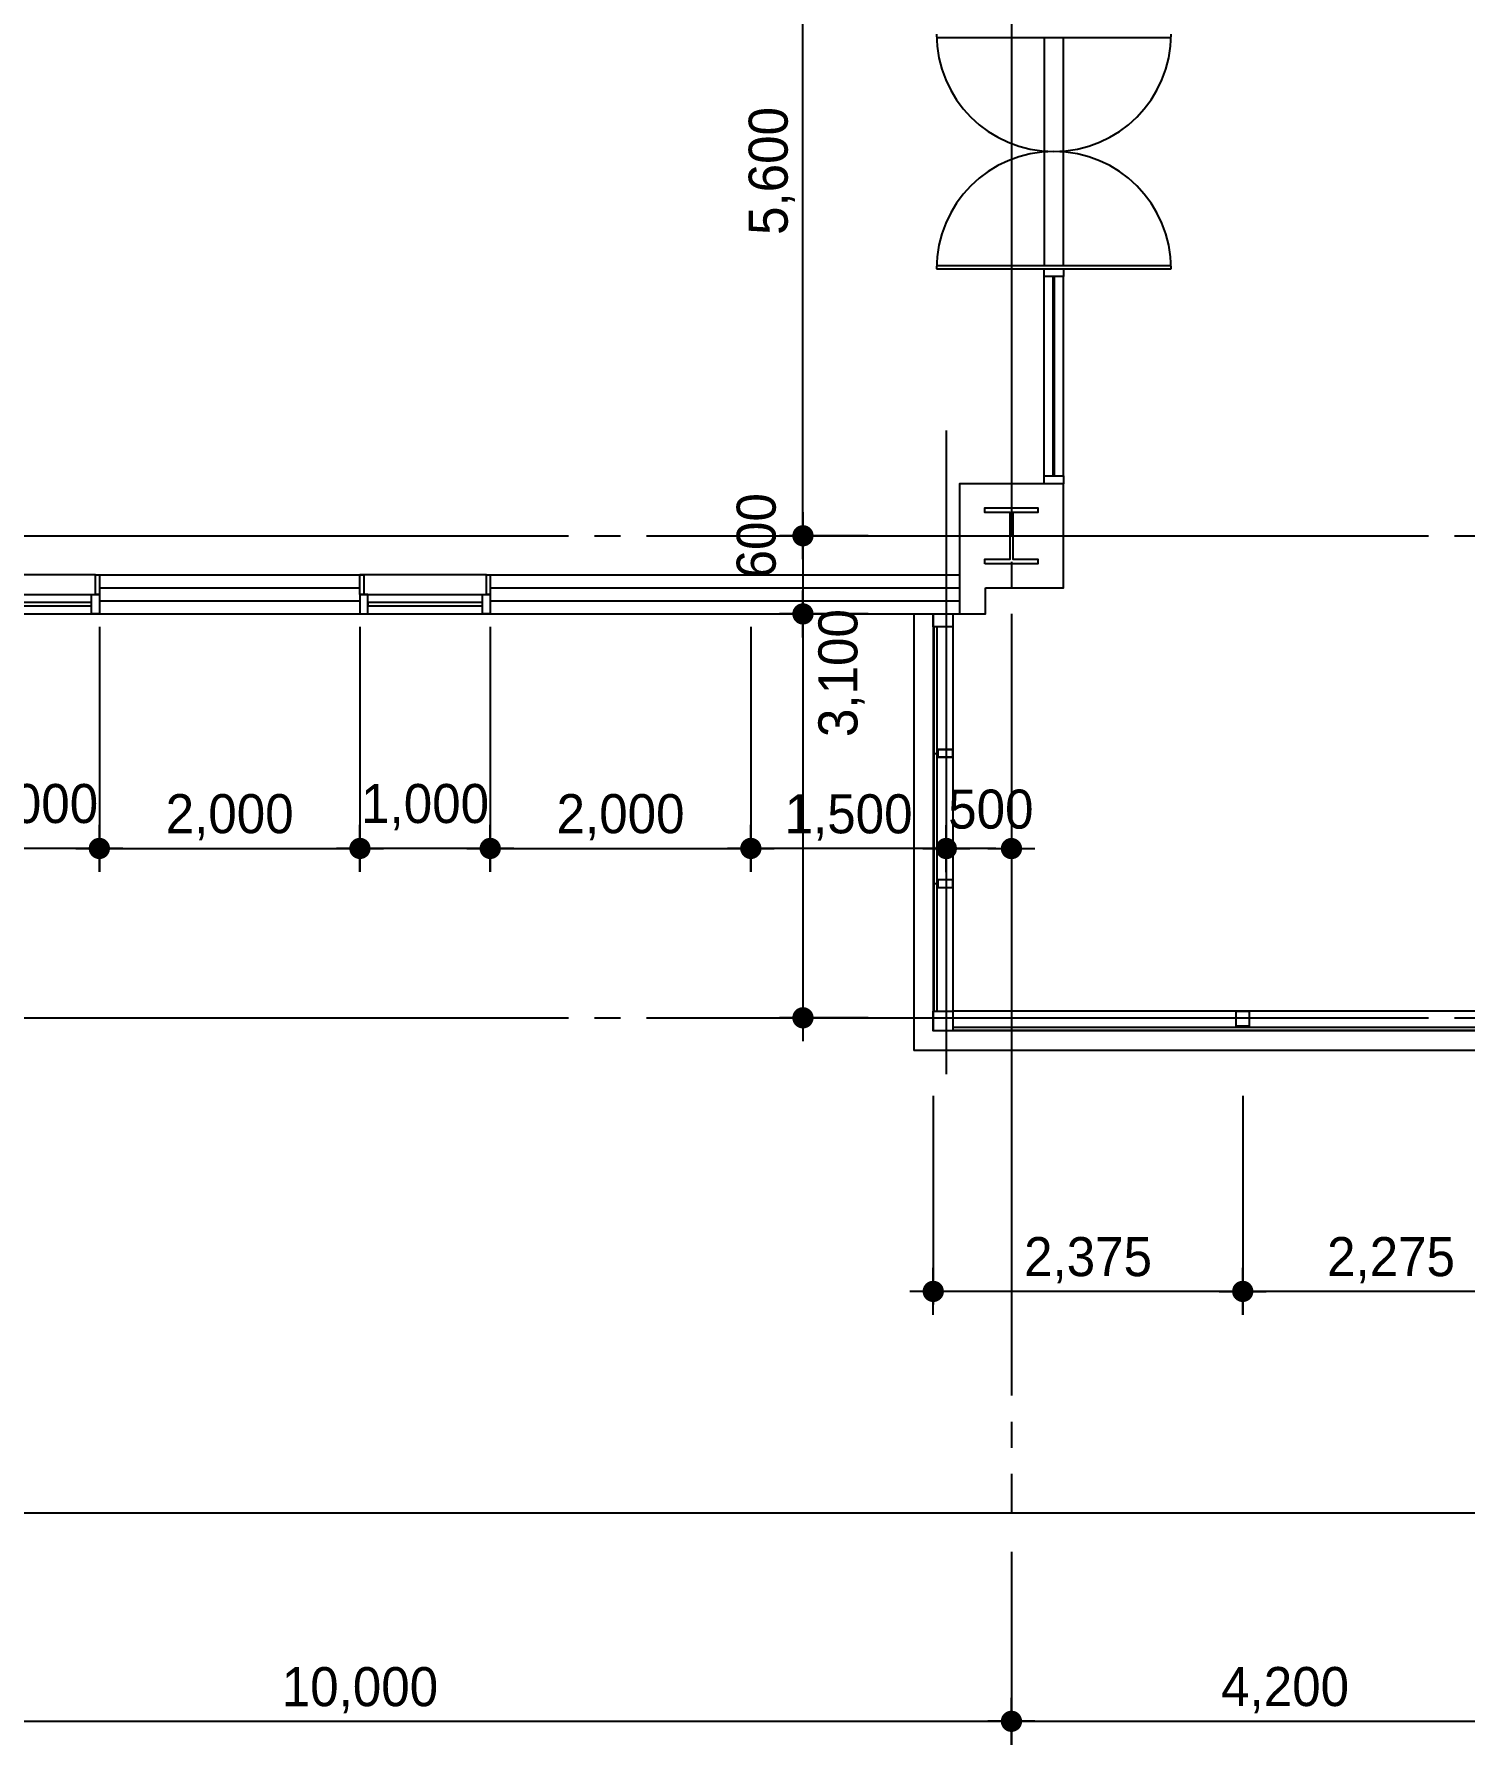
# Model space of a CAD drawing. Extents: x 14243673 to 14321835, y -1804798 to -1750552.
# Drawn here: x 14284173 to 14295152, y -1800829 to -1787699 of the extents above; entities that cross this region are included whole.
import ezdxf

# ---------------------------------------------------------------- set-up
doc = ezdxf.new("R2010")
doc.units = 0
doc.header["$LTSCALE"] = 100
doc.header["$MEASUREMENT"] = 0
doc.header["$PDSIZE"] = -10
doc.linetypes.add('CEN', pattern=[66, 60, -2, 2, -2])
doc.layers.get('0').update_dxf_attribs({"linetype": 'CONTINUOUS'})
doc.layers.get('Defpoints').update_dxf_attribs({"linetype": 'CONTINUOUS'})
for name, color, linetype in [('0-내벽고정식', 7, 'CONTINUOUS'), ('CEN', 1, 'CEN'), ('COL', 2, 'CONTINUOUS'), ('col2', 3, 'CONTINUOUS'), ('DIM', 7, 'CONTINUOUS'), ('WALL-1', 7, 'CONTINUOUS'), ('WID', 4, 'CONTINUOUS'), ('WINE', 8, 'CONTINUOUS')]:
    doc.layers.add(name, color=color, linetype=linetype)
doc.styles.add('굴림', font='H2HDRM.TTF')
doc.dimstyles.new('DIM100', dxfattribs={"dimtxt": 300, "dimasz": 120, "dimexe": 1, "dimexo": 100, "dimgap": 60, "dimtad": 1, "dimdec": 4, "dimzin": 0, "dimdsep": 46, "dimlunit": 6, "dimtxsty": '굴림', "dimblk": 'DOTT', "dimcen": 0.09, "dimadec": 0, "dimazin": 0, "dimtfac": 1, "dimtdec": 4, "dimtofl": 0, "dimtmove": 2, "dimatfit": 2, "dimldrblk": 'DOTT', "dimfxl": 1, "dimtolj": 1, "dimtzin": 0, "dimarcsym": 0})
doc.dimstyles.new('DIM50', dxfattribs={"dimscale": 50, "dimtxt": 3, "dimasz": 1.2, "dimexe": 1, "dimexo": 1, "dimgap": 0.6, "dimtad": 1, "dimdec": 4, "dimzin": 0, "dimdsep": 46, "dimlunit": 6, "dimtxsty": '굴림', "dimblk": 'DOTT', "dimcen": 0.09, "dimadec": 0, "dimazin": 0, "dimtfac": 1, "dimtdec": 4, "dimtofl": 0, "dimtmove": 2, "dimatfit": 2, "dimldrblk": 'DOTT', "dimfxl": 1, "dimtolj": 1, "dimtzin": 0, "dimarcsym": 0})

# ---------------------------------------------------------------- blocks, each defined once
blk = doc.blocks.new('DOTT')
for p, q in [((0, 1.5), (0, -1.5)), ((-1.5, 0), (1.5, 0))]:
    blk.add_line(p, q)
at = {"color": 6, "const_width": 0.68}
blk.add_lwpolyline([(-0.34, 0, 1), (0.34, 0, 1)], format="xyb", close=True, dxfattribs=at)
blk = doc.blocks.new('*D39')
at = {"layer": 'Defpoints', "color": 0, "lineweight": -3}
for p in [(14291673, -1799049), (14295873, -1799049), (14295873, -1800649)]:
    blk.add_point(p, dxfattribs=at)
at = {"layer": 'DIM', "color": 7, "lineweight": -2}
for p, q in [((14291673, -1799349), (14291673, -1800749)), ((14295873, -1799349), (14295873, -1800749)), ((14291793, -1800649), (14295753, -1800649))]:
    blk.add_line(p, q, dxfattribs=at)
at = {"layer": 'DIM', "color": 7, "lineweight": -2, "xscale": 120, "yscale": 120, "zscale": 120, "rotation": 180}
blk.add_blockref('DOTT', (14291673, -1800649), dxfattribs=at)
at = {"layer": 'DIM', "color": 7, "lineweight": -2, "xscale": 120, "yscale": 120, "zscale": 120}
blk.add_blockref('DOTT', (14295873, -1800649), dxfattribs=at)
at = {"layer": 'DIM', "color": 3, "insert": (14293773, -1800410), "char_height": 300, "attachment_point": 5, "style": '굴림'}
blk.add_mtext('\\A1;4,200', dxfattribs=at)
blk = doc.blocks.new('*D41')
at = {"layer": 'Defpoints', "color": 0, "lineweight": -3}
for p in [(14281673, -1799049), (14291673, -1799049), (14291673, -1800649)]:
    blk.add_point(p, dxfattribs=at)
at = {"layer": 'DIM', "color": 7, "lineweight": -2}
for p, q in [((14281673, -1799349), (14281673, -1800749)), ((14291673, -1799349), (14291673, -1800749)), ((14281793, -1800649), (14291553, -1800649))]:
    blk.add_line(p, q, dxfattribs=at)
at = {"layer": 'DIM', "color": 7, "lineweight": -2, "xscale": 120, "yscale": 120, "zscale": 120, "rotation": 180}
blk.add_blockref('DOTT', (14281673, -1800649), dxfattribs=at)
at = {"layer": 'DIM', "color": 7, "lineweight": -2, "xscale": 120, "yscale": 120, "zscale": 120}
blk.add_blockref('DOTT', (14291673, -1800649), dxfattribs=at)
at = {"layer": 'DIM', "color": 3, "insert": (14286673, -1800411), "char_height": 300, "attachment_point": 5, "style": '굴림'}
blk.add_mtext('\\A1;10,000', dxfattribs=at)
blk = doc.blocks.new('*D53')
at = {"layer": 'Defpoints', "color": 0, "lineweight": -3}
for p in [(14290073, -1785949), (14290873, -1785949), (14290873, -1791549)]:
    blk.add_point(p, dxfattribs=at)
at = {"layer": 'DIM', "color": 7, "lineweight": -2}
for p, q in [((14290573, -1785949), (14289973, -1785949)), ((14290073, -1791429), (14290073, -1786069)), ((14290573, -1791549), (14289973, -1791549))]:
    blk.add_line(p, q, dxfattribs=at)
at = {"layer": 'DIM', "color": 7, "lineweight": -2, "xscale": 120, "yscale": 120, "zscale": 120}
for p, rotation in [((14290073, -1785949), 90), ((14290073, -1791549), 270)]:
    blk.add_blockref('DOTT', p, dxfattribs=dict(at, rotation=rotation))
at = {"layer": 'DIM', "color": 3, "insert": (14289834, -1788749), "char_height": 300, "attachment_point": 5, "rotation": 90, "style": '굴림'}
blk.add_mtext('\\A1;5,600', dxfattribs=at)
blk = doc.blocks.new('aw-1000-300')
at = {"layer": 'WID', "color": 8}
for p, q in [((970, 300), (0, 300)), ((0, 150), (1000, 150)), ((0, 0), (1000, 0))]:
    blk.add_line(p, q, dxfattribs=at)
at = {"layer": 'WID'}
for points in [[(0, 300), (30, 300), (30, 150), (0, 150)], [(970, 300), (1000, 300), (1000, 150), (970, 150)], [(60, 150), (0, 150), (0, 0), (60, 0)], [(940, 150), (1000, 150), (1000, 0), (940, 0)], [(60, 63), (940, 63), (940, 87), (60, 87)]]:
    blk.add_lwpolyline(points, close=True, dxfattribs=at)
blk = doc.blocks.new('*D65')
at = {"layer": 'Defpoints', "color": 0, "lineweight": -3}
for p in [(14291073, -1795549), (14293448, -1795549), (14291073, -1797349)]:
    blk.add_point(p, dxfattribs=at)
at = {"layer": 'DIM', "color": 7, "lineweight": -2}
for p, q in [((14291073, -1795849), (14291073, -1797449)), ((14293448, -1795849), (14293448, -1797449)), ((14293328, -1797349), (14291193, -1797349))]:
    blk.add_line(p, q, dxfattribs=at)
at = {"layer": 'DIM', "color": 7, "lineweight": -2, "xscale": 120, "yscale": 120, "zscale": 120, "rotation": 180}
blk.add_blockref('DOTT', (14291073, -1797349), dxfattribs=at)
at = {"layer": 'DIM', "color": 7, "lineweight": -2, "xscale": 120, "yscale": 120, "zscale": 120}
blk.add_blockref('DOTT', (14293448, -1797349), dxfattribs=at)
at = {"layer": 'DIM', "color": 3, "insert": (14292261, -1797110), "char_height": 300, "attachment_point": 5, "style": '굴림'}
blk.add_mtext('\\A1;2,375', dxfattribs=at)
blk = doc.blocks.new('*D66')
at = {"layer": 'Defpoints', "color": 0, "lineweight": -3}
for p in [(14293448, -1795549), (14295723, -1795549), (14293448, -1797349)]:
    blk.add_point(p, dxfattribs=at)
at = {"layer": 'DIM', "color": 7, "lineweight": -2}
for p, q in [((14293448, -1795849), (14293448, -1797449)), ((14295723, -1795849), (14295723, -1797449)), ((14295603, -1797349), (14293568, -1797349))]:
    blk.add_line(p, q, dxfattribs=at)
at = {"layer": 'DIM', "color": 7, "lineweight": -2, "xscale": 120, "yscale": 120, "zscale": 120, "rotation": 180}
blk.add_blockref('DOTT', (14293448, -1797349), dxfattribs=at)
at = {"layer": 'DIM', "color": 7, "lineweight": -2, "xscale": 120, "yscale": 120, "zscale": 120}
blk.add_blockref('DOTT', (14295723, -1797349), dxfattribs=at)
at = {"layer": 'DIM', "color": 3, "insert": (14294586, -1797110), "char_height": 300, "attachment_point": 5, "style": '굴림'}
blk.add_mtext('\\A1;2,275', dxfattribs=at)
blk = doc.blocks.new('*D67')
at = {"layer": 'Defpoints', "color": 0, "lineweight": -3}
for p in [(14290873, -1792149), (14290073, -1795249), (14290873, -1795249)]:
    blk.add_point(p, dxfattribs=at)
at = {"layer": 'DIM', "color": 7, "lineweight": -2}
for p, q in [((14290573, -1792149), (14289973, -1792149)), ((14290073, -1792269), (14290073, -1795129)), ((14290573, -1795249), (14289973, -1795249))]:
    blk.add_line(p, q, dxfattribs=at)
at = {"layer": 'DIM', "color": 7, "lineweight": -2, "xscale": 120, "yscale": 120, "zscale": 120}
for p, rotation in [((14290073, -1792149), 90), ((14290073, -1795249), 270)]:
    blk.add_blockref('DOTT', p, dxfattribs=dict(at, rotation=rotation))
at = {"layer": 'DIM', "color": 3, "insert": (14290369, -1792603), "char_height": 300, "attachment_point": 5, "rotation": 90, "style": '굴림'}
blk.add_mtext('\\A1;3,100', dxfattribs=at)
blk = doc.blocks.new('*D68')
at = {"layer": 'Defpoints', "color": 0, "lineweight": -3}
for p in [(14290873, -1791549), (14290073, -1792149), (14290873, -1792149)]:
    blk.add_point(p, dxfattribs=at)
at = {"layer": 'DIM', "color": 7, "lineweight": -2}
for p, q in [((14290573, -1791549), (14289973, -1791549)), ((14290073, -1791669), (14290073, -1792029)), ((14290573, -1792149), (14289973, -1792149))]:
    blk.add_line(p, q, dxfattribs=at)
at = {"layer": 'DIM', "color": 7, "lineweight": -2, "xscale": 120, "yscale": 120, "zscale": 120}
for p, rotation in [((14290073, -1791549), 90), ((14290073, -1792149), 270)]:
    blk.add_blockref('DOTT', p, dxfattribs=dict(at, rotation=rotation))
at = {"layer": 'DIM', "color": 3, "insert": (14289716, -1791549), "char_height": 300, "attachment_point": 5, "rotation": 90, "style": '굴림'}
blk.add_mtext('\\A1;600', dxfattribs=at)
blk = doc.blocks.new('*D95')
at = {"layer": 'Defpoints', "color": 0, "lineweight": -3, "ltscale": 3}
for p in [(14287673, -1792149), (14289673, -1792149), (14289673, -1793949)]:
    blk.add_point(p, dxfattribs=at)
at = {"layer": 'DIM', "color": 7, "lineweight": -2, "ltscale": 3}
for p, q in [((14287673, -1792249), (14287673, -1793950)), ((14289673, -1792249), (14289673, -1793950)), ((14287793, -1793949), (14289553, -1793949))]:
    blk.add_line(p, q, dxfattribs=at)
at = {"layer": 'DIM', "color": 7, "lineweight": -2, "ltscale": 3, "xscale": 120, "yscale": 120, "zscale": 120, "rotation": 180}
blk.add_blockref('DOTT', (14287673, -1793949), dxfattribs=at)
at = {"layer": 'DIM', "color": 7, "lineweight": -2, "ltscale": 3, "xscale": 120, "yscale": 120, "zscale": 120}
blk.add_blockref('DOTT', (14289673, -1793949), dxfattribs=at)
at = {"layer": 'DIM', "color": 3, "ltscale": 3, "insert": (14288673, -1793710), "char_height": 300, "attachment_point": 5, "style": '굴림'}
blk.add_mtext('\\A1;2,000', dxfattribs=at)
blk = doc.blocks.new('*D96')
at = {"layer": 'Defpoints', "color": 0, "lineweight": -3, "ltscale": 3}
for p in [(14284673, -1792149), (14286673, -1792149), (14286673, -1793949)]:
    blk.add_point(p, dxfattribs=at)
at = {"layer": 'DIM', "color": 7, "lineweight": -2, "ltscale": 3}
for p, q in [((14284673, -1792249), (14284673, -1793950)), ((14286673, -1792249), (14286673, -1793950)), ((14284793, -1793949), (14286553, -1793949))]:
    blk.add_line(p, q, dxfattribs=at)
at = {"layer": 'DIM', "color": 7, "lineweight": -2, "ltscale": 3, "xscale": 120, "yscale": 120, "zscale": 120, "rotation": 180}
blk.add_blockref('DOTT', (14284673, -1793949), dxfattribs=at)
at = {"layer": 'DIM', "color": 7, "lineweight": -2, "ltscale": 3, "xscale": 120, "yscale": 120, "zscale": 120}
blk.add_blockref('DOTT', (14286673, -1793949), dxfattribs=at)
at = {"layer": 'DIM', "color": 3, "ltscale": 3, "insert": (14285673, -1793710), "char_height": 300, "attachment_point": 5, "style": '굴림'}
blk.add_mtext('\\A1;2,000', dxfattribs=at)
blk = doc.blocks.new('*D97')
at = {"layer": 'Defpoints', "color": 0, "lineweight": -3, "ltscale": 3}
for p in [(14286673, -1792149), (14287673, -1792149), (14286673, -1793949)]:
    blk.add_point(p, dxfattribs=at)
at = {"layer": 'DIM', "color": 7, "lineweight": -2, "ltscale": 3}
for p, q in [((14286673, -1792249), (14286673, -1793950)), ((14287673, -1792249), (14287673, -1793950)), ((14287553, -1793949), (14286793, -1793949))]:
    blk.add_line(p, q, dxfattribs=at)
at = {"layer": 'DIM', "color": 7, "lineweight": -2, "ltscale": 3, "xscale": 120, "yscale": 120, "zscale": 120, "rotation": 180}
blk.add_blockref('DOTT', (14286673, -1793949), dxfattribs=at)
at = {"layer": 'DIM', "color": 7, "lineweight": -2, "ltscale": 3, "xscale": 120, "yscale": 120, "zscale": 120}
blk.add_blockref('DOTT', (14287673, -1793949), dxfattribs=at)
at = {"layer": 'DIM', "color": 3, "ltscale": 3, "insert": (14287173, -1793632), "char_height": 300, "attachment_point": 5, "style": '굴림'}
blk.add_mtext('\\A1;1,000', dxfattribs=at)
blk = doc.blocks.new('*D99')
at = {"layer": 'Defpoints', "color": 0, "lineweight": -3, "ltscale": 3}
for p in [(14283673, -1792149), (14284673, -1792149), (14283673, -1793949)]:
    blk.add_point(p, dxfattribs=at)
at = {"layer": 'DIM', "color": 7, "lineweight": -2, "ltscale": 3}
for p, q in [((14283673, -1792249), (14283673, -1793950)), ((14284673, -1792249), (14284673, -1793950)), ((14284553, -1793949), (14283793, -1793949))]:
    blk.add_line(p, q, dxfattribs=at)
at = {"layer": 'DIM', "color": 7, "lineweight": -2, "ltscale": 3, "xscale": 120, "yscale": 120, "zscale": 120, "rotation": 180}
blk.add_blockref('DOTT', (14283673, -1793949), dxfattribs=at)
at = {"layer": 'DIM', "color": 7, "lineweight": -2, "ltscale": 3, "xscale": 120, "yscale": 120, "zscale": 120}
blk.add_blockref('DOTT', (14284673, -1793949), dxfattribs=at)
at = {"layer": 'DIM', "color": 3, "ltscale": 3, "insert": (14284173, -1793632), "char_height": 300, "attachment_point": 5, "style": '굴림'}
blk.add_mtext('\\A1;1,000', dxfattribs=at)
blk = doc.blocks.new('*D188')
at = {"layer": 'Defpoints', "color": 0, "lineweight": -3}
for p in [(14291173, -1792950), (14291673, -1792950), (14291173, -1793950)]:
    blk.add_point(p, dxfattribs=at)
at = {"layer": 'DIM', "color": 7, "lineweight": -2}
for p, q in [((14291173, -1793250), (14291173, -1794050)), ((14291673, -1793250), (14291673, -1794050)), ((14291553, -1793950), (14291293, -1793950))]:
    blk.add_line(p, q, dxfattribs=at)
at = {"layer": 'DIM', "color": 7, "lineweight": -2, "xscale": 120, "yscale": 120, "zscale": 120, "rotation": 180}
blk.add_blockref('DOTT', (14291173, -1793950), dxfattribs=at)
at = {"layer": 'DIM', "color": 7, "lineweight": -2, "xscale": 120, "yscale": 120, "zscale": 120}
blk.add_blockref('DOTT', (14291673, -1793950), dxfattribs=at)
at = {"layer": 'DIM', "color": 3, "insert": (14291515, -1793649), "char_height": 300, "attachment_point": 5, "style": '굴림'}
blk.add_mtext('\\A1;500', dxfattribs=at)
blk = doc.blocks.new('*D189')
at = {"layer": 'Defpoints', "color": 0, "lineweight": -3, "ltscale": 3}
for p in [(14289673, -1792149), (14291173, -1792950), (14289673, -1793949)]:
    blk.add_point(p, dxfattribs=at)
at = {"layer": 'DIM', "color": 7, "lineweight": -2, "ltscale": 3}
for p, q in [((14289673, -1792249), (14289673, -1793950)), ((14291173, -1793050), (14291173, -1793950)), ((14291053, -1793949), (14289793, -1793949))]:
    blk.add_line(p, q, dxfattribs=at)
at = {"layer": 'DIM', "color": 7, "lineweight": -2, "ltscale": 3, "xscale": 120, "yscale": 120, "zscale": 120, "rotation": 180}
blk.add_blockref('DOTT', (14289673, -1793949), dxfattribs=at)
at = {"layer": 'DIM', "color": 7, "lineweight": -2, "ltscale": 3, "xscale": 120, "yscale": 120, "zscale": 120}
blk.add_blockref('DOTT', (14291173, -1793949), dxfattribs=at)
at = {"layer": 'DIM', "color": 3, "ltscale": 3, "insert": (14290423, -1793711), "char_height": 300, "attachment_point": 5, "style": '굴림'}
blk.add_mtext('\\A1;1,500', dxfattribs=at)

msp = doc.modelspace()

# ---------------------------------------------------------------- linework, layer by layer
at = {"layer": '0-내벽고정식'}
for p, q in [((14284673.21251, -1791849.19177), (14286673.21251, -1791849.19177)), ((14287673.21251, -1791849.19177), (14291273.21251, -1791849.19177))]:
    msp.add_line(p, q, dxfattribs=at)
at = {"layer": 'CEN', "linetype": 'CEN'}
for p, q in [((14291673.21251, -1759149.19177), (14291673.21251, -1799049.19177)), ((14291173.21251, -1790740.00879), (14291173.21251, -1795681.56875)), ((14249273.21251, -1791549.19177), (14313273.21251, -1791549.19177)), ((14249273.21251, -1795249.19177), (14313273.21251, -1795249.19177))]:
    msp.add_line(p, q, dxfattribs=at)
at = {"layer": 'COL'}
for points in [[(14291473.21251, -1791949.19177), (14292073.21251, -1791949.19177), (14292073.21251, -1791149.19177), (14291273.21251, -1791149.19177), (14291273.21251, -1791949.19177)], [(14291273.21251, -1791949.19177), (14291273.21251, -1792149.19177), (14291473.21251, -1792149.19177), (14291473.21251, -1791949.19177)]]:
    msp.add_lwpolyline(points, dxfattribs=at)
at = {"layer": 'col2'}
msp.add_lwpolyline([(14291469.71251, -1791763.19177), (14291469.71251, -1791728.19177), (14291663.21251, -1791728.19177), (14291663.21251, -1791370.19177), (14291469.71251, -1791370.19177), (14291469.71251, -1791335.19177), (14291876.71251, -1791335.19177), (14291876.71251, -1791370.19177), (14291683.21251, -1791370.19177), (14291683.21251, -1791728.19177), (14291876.71251, -1791728.19177), (14291876.71251, -1791763.19177)], close=True, dxfattribs=at)
at = {"layer": 'Defpoints', "color": 76}
msp.add_lwpolyline([(14249273.21251, -1799049.19177), (14313273.21251, -1799049.19177), (14313273.21251, -1759149.19177), (14249273.21251, -1759149.19177)], close=True, dxfattribs=at)
at = {"layer": 'WALL-1', "color": 4}
for p, q in [((14284673.21251, -1791949.19177), (14286673.21251, -1791949.19177)), ((14287673.21251, -1791949.19177), (14291273.21251, -1791949.19177)), ((14284673.21251, -1792049.19177), (14286673.21251, -1792049.19177)), ((14287673.21251, -1792049.19177), (14291273.21251, -1792049.19177)), ((14284673.21251, -1792149.19177), (14286673.21251, -1792149.19177)), ((14287673.21251, -1792149.19177), (14291273.21251, -1792149.19177))]:
    msp.add_line(p, q, dxfattribs=at)
at = {"layer": 'WID'}
for p, q in [((14291098.5598, -1787724.19177), (14292897.86522, -1787724.19177)), ((14291098.5598, -1789474.19177), (14292897.86522, -1789474.19177)), ((14291098.21251, -1789499.19177), (14292898.21251, -1789499.19177)), ((14291923.21251, -1791089.19177), (14291923.21251, -1789559.19177)), ((14291992.21251, -1791089.19177), (14291992.21251, -1789559.19177)), ((14292004.21251, -1791089.19177), (14292004.21251, -1789559.19177)), ((14292073.21251, -1791089.19177), (14292073.21251, -1789559.19177)), ((14291077.21251, -1792249.19177), (14291077.21251, -1795199.19177)), ((14291101.21251, -1792249.19177), (14291101.21251, -1795199.19177)), ((14291223.21251, -1795321.19177), (14295673.21251, -1795321.19177)), ((14291223.21251, -1795345.19177), (14295673.21251, -1795345.19177))]:
    msp.add_line(p, q, dxfattribs=at)
for points in [[(14291923.21251, -1789499.19177), (14292073.21251, -1789499.19177), (14292073.21251, -1789559.19177), (14291923.21251, -1789559.19177)], [(14291923.21251, -1791089.19177), (14292073.21251, -1791089.19177), (14292073.21251, -1791149.19177), (14291923.21251, -1791149.19177)], [(14291223.21251, -1792149.19177), (14291223.21251, -1792249.19177), (14291073.21251, -1792249.19177), (14291073.21251, -1792149.19177)], [(14291109.21251, -1793189.19177), (14291223.21251, -1793189.19177), (14291223.21251, -1793249.19177), (14291109.21251, -1793249.19177)], [(14291223.21251, -1795199.19177), (14291223.21251, -1795349.19177), (14291073.21251, -1795349.19177), (14291073.21251, -1795199.19177)], [(14293498.21251, -1795199.19177), (14293498.21251, -1795313.19177), (14293398.21251, -1795313.19177), (14293398.21251, -1795199.19177)]]:
    msp.add_lwpolyline(points, close=True, dxfattribs=at)
for points in [[(14291077.21251, -1793219.19177), (14291109.21251, -1793219.19177), (14291109.21251, -1793249.19177), (14291223.21251, -1793249.19177), (14291223.21251, -1793189.19177), (14291109.21251, -1793189.19177), (14291109.21251, -1793219.19177)], [(14291077.21251, -1794219.19177), (14291109.21251, -1794219.19177), (14291109.21251, -1794249.19177), (14291223.21251, -1794249.19177), (14291223.21251, -1794189.19177), (14291109.21251, -1794189.19177), (14291109.21251, -1794219.19177)]]:
    msp.add_lwpolyline(points, dxfattribs=at)
for centre, start, end in [((14291998.21251, -1787699.19177), 180, 0), ((14291998.21251, -1789499.19177), 0, 180)]:
    msp.add_arc(centre, 900, start, end, dxfattribs=at)
at = {"layer": 'WINE', "lineweight": -3, "ltscale": 200}
for p, q in [((14291923.21251, -1787724.19177), (14291923.21251, -1789474.19177)), ((14292073.21251, -1789474.19177), (14292073.21251, -1787724.19177))]:
    msp.add_line(p, q, dxfattribs=at)
at = {"layer": 'WINE'}
for p, q in [((14290923.21251, -1792149.19177), (14290923.21251, -1795499.19177)), ((14291073.21251, -1792149.19177), (14291073.21251, -1795349.19177)), ((14291223.21251, -1792249.19177), (14291223.21251, -1795199.19177)), ((14295673.21251, -1795199.19177), (14291223.21251, -1795199.19177)), ((14295673.21251, -1795349.19177), (14291223.21251, -1795349.19177)), ((14295673.21251, -1795499.19177), (14290923.21251, -1795499.19177))]:
    msp.add_line(p, q, dxfattribs=at)

# ---------------------------------------------------------------- block references
at = {"layer": 'WID'}
for p in [(14283673.21251, -1792149.19177), (14286673.21251, -1792149.19177)]:
    msp.add_blockref('aw-1000-300', p, dxfattribs=at)

# ---------------------------------------------------------------- dimensions: what is measured, and where the dimension line sits
at = {"layer": 'DIM'}
for base, p1, p2, angle, picture, middle in [((14290073.21251, -1785949.19177), (14290873.21251, -1791549.19177), (14290873.21251, -1785949.19177), 90, '*D53', (14289834.17429, -1788749.19177)), ((14291073.21251, -1797349.19177), (14293448.21251, -1795549.19177), (14291073.21251, -1795549.19177), 180, '*D65', (14292260.71251, -1797110.15355)), ((14293448.21251, -1797349.19177), (14295723.21251, -1795549.19177), (14293448.21251, -1795549.19177), 180, '*D66', (14294585.71251, -1797110.15355))]:
    dim = msp.add_linear_dim(base=base, p1=p1, p2=p2, angle=angle, dimstyle='DIM50', override={"dimscale": 100, "dimexo": 3}, dxfattribs=at)
    dim.commit()
    dim.dimension.update_dxf_attribs({"geometry": picture, "text_midpoint": middle})
for base, p1, p2, picture, middle in [((14290073.21251, -1792149.19177), (14290873.21251, -1791549.19177), (14290873.21251, -1792149.19177), '*D68', (14289715.82657, -1791549.19177)), ((14290073.21251, -1795249.19177), (14290873.21251, -1792149.19177), (14290873.21251, -1795249.19177), '*D67', (14290369.02394, -1792602.95868))]:
    dim = msp.add_linear_dim(base=base, p1=p1, p2=p2, angle=90, dimstyle='DIM50', override={"dimscale": 100, "dimexo": 3}, dxfattribs=at)
    dim.commit()
    dim.dimension.update_dxf_attribs({"geometry": picture, "text_midpoint": middle, "dimtype": 128})
at = {"layer": 'DIM', "ltscale": 3}
for base, p1, p2, picture, middle in [((14283673.21251, -1793949.19177), (14284673.21251, -1792149.19177), (14283673.21251, -1792149.19177), '*D99', (14284173.21251, -1793632.23789)), ((14286673.21251, -1793949.19177), (14287673.21251, -1792149.19177), (14286673.21251, -1792149.19177), '*D97', (14287173.21251, -1793632.23789))]:
    dim = msp.add_linear_dim(base=base, p1=p1, p2=p2, angle=180, dimstyle='DIM100', dxfattribs=at)
    dim.commit()
    dim.dimension.update_dxf_attribs({"geometry": picture, "text_midpoint": middle, "dimtype": 128})
for base, p1, p2, picture, middle in [((14286673.21251, -1793949.19177), (14284673.21251, -1792149.19177), (14286673.21251, -1792149.19177), '*D96', (14285673.21251, -1793710.15355)), ((14289673.21251, -1793949.19177), (14287673.21251, -1792149.19177), (14289673.21251, -1792149.19177), '*D95', (14288673.21251, -1793710.15355))]:
    dim = msp.add_linear_dim(base=base, p1=p1, p2=p2, dimstyle='DIM100', dxfattribs=at)
    dim.commit()
    dim.dimension.update_dxf_attribs({"geometry": picture, "text_midpoint": middle})
dim = msp.add_linear_dim(base=(14289673.21251, -1793949.19177), p1=(14291173.21251, -1792950.194), p2=(14289673.21251, -1792149.19177), angle=180, dimstyle='DIM100', dxfattribs=at)
dim.commit()
dim.dimension.update_dxf_attribs({"geometry": '*D189', "text_midpoint": (14290423.21251, -1793710.52346)})
at = {"layer": 'DIM'}
dim = msp.add_linear_dim(base=(14291173.21251, -1793950.19177), p1=(14291673.21251, -1792950.19289), p2=(14291173.21251, -1792950.194), dimstyle='DIM50', override={"dimscale": 100, "dimexo": 3}, dxfattribs=at)
dim.commit()
dim.dimension.update_dxf_attribs({"geometry": '*D188', "text_midpoint": (14291515.148, -1793649.31525), "dimtype": 128})
for base, p1, p2, picture, middle in [((14291673.2125597708, -1800649.19177466), (14281673.2125096992, -1799049.1917746591), (14291673.2125597708, -1799049.19177466), '*D41', (14286673.2125347294, -1800410.5234639321)), ((14295873.21257, -1800649.19177), (14291673.21256, -1799049.19177), (14295873.21257, -1799049.19179), '*D39', (14293773.21257, -1800410.15355))]:
    dim = msp.add_linear_dim(base=base, p1=p1, p2=p2, dimstyle='DIM50', override={"dimscale": 100, "dimexo": 3}, dxfattribs=at)
    dim.commit()
    dim.dimension.update_dxf_attribs({"geometry": picture, "text_midpoint": middle})

doc.saveas('drawing.dxf')
